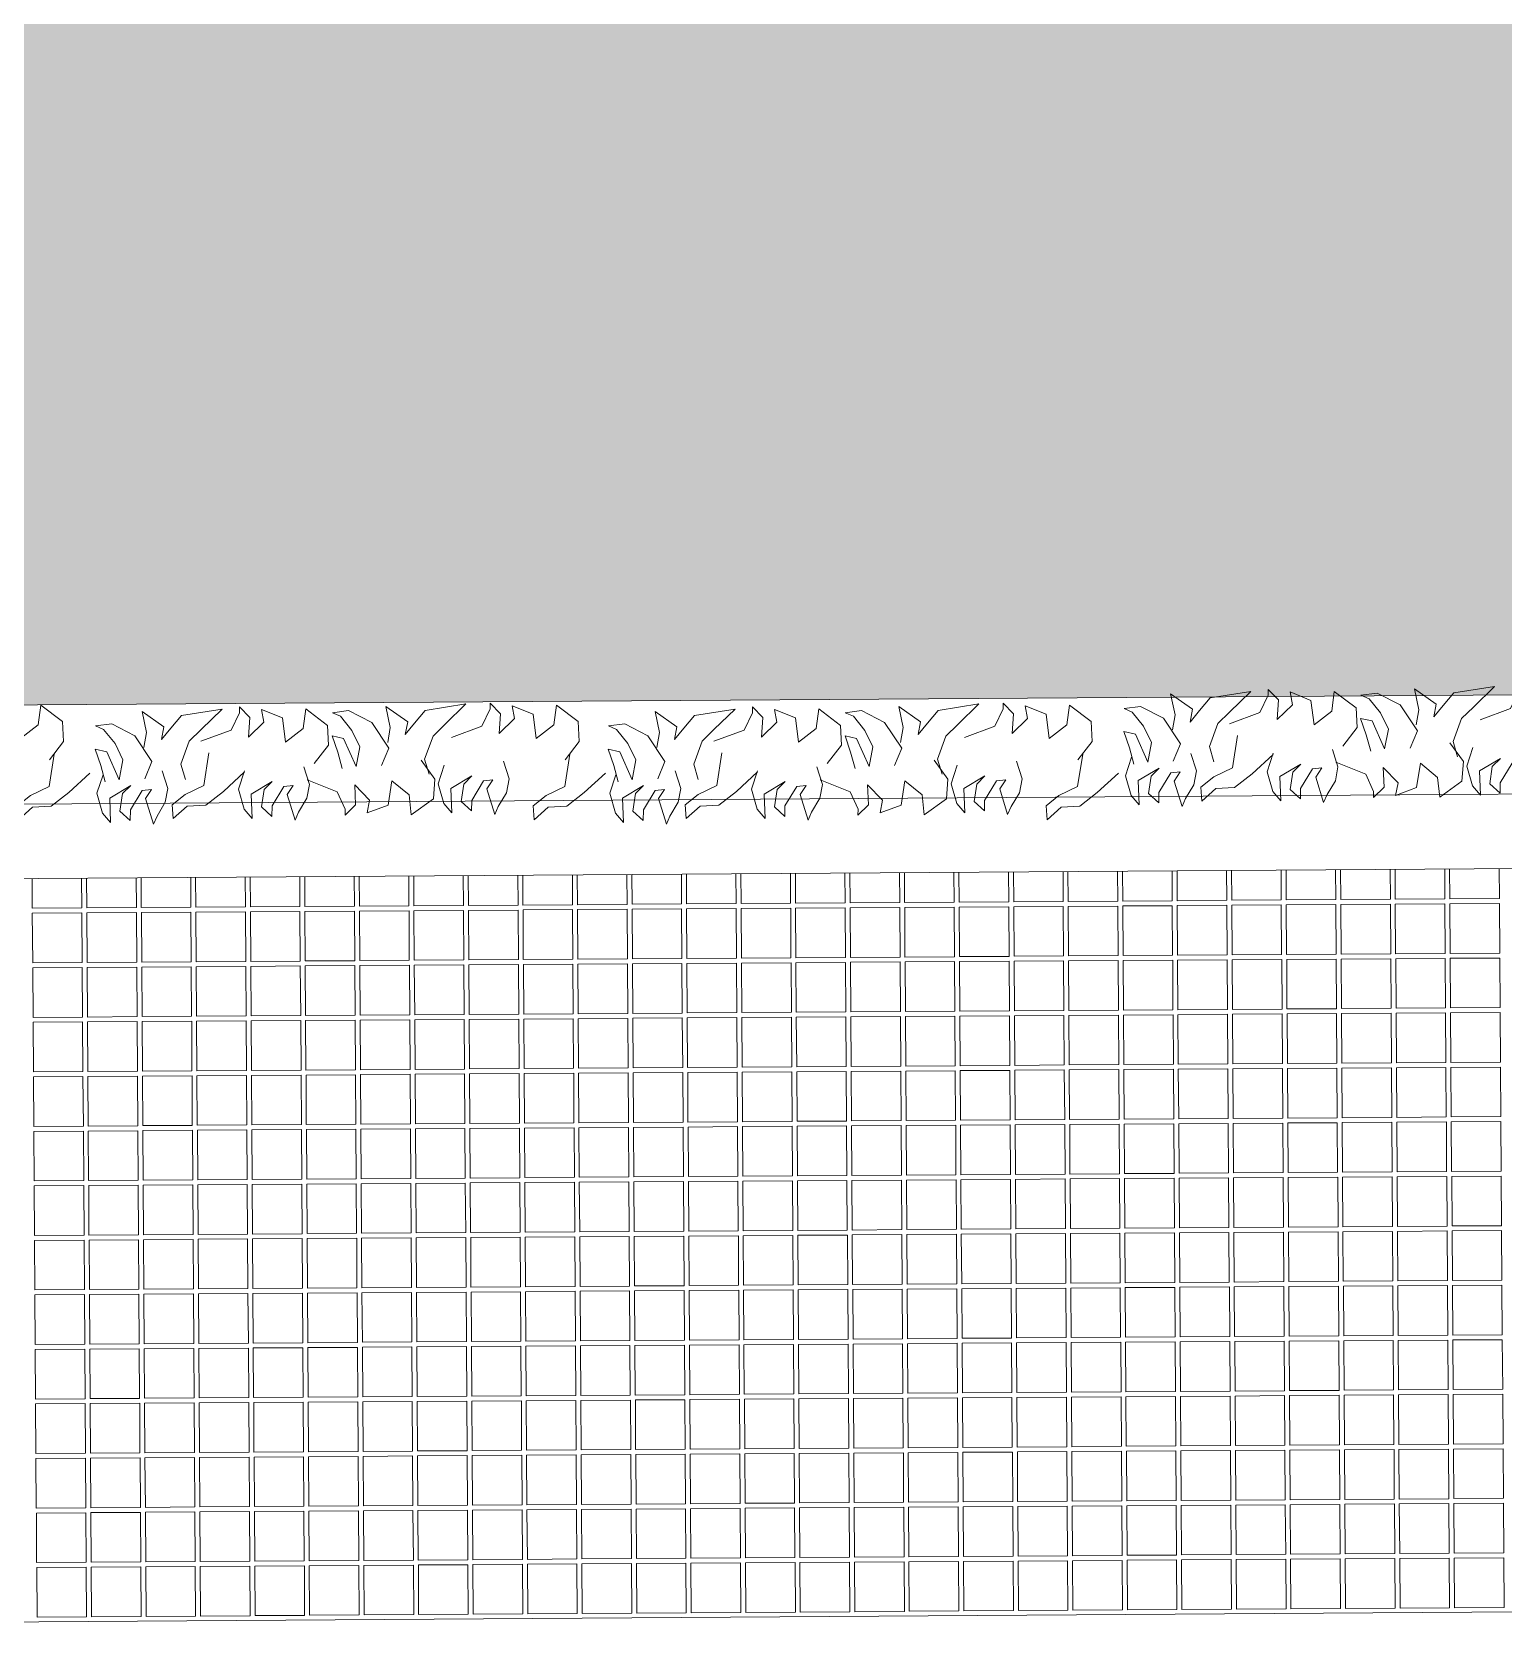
# Model space of a CAD drawing. Header units: millimetres. Extents: x -225363 to 347188, y -782467 to 813415.
# Drawn here: x 29898 to 32867, y 14991 to 18230 of the extents above; entities that cross this region are included whole.
import ezdxf

# ---------------------------------------------------------------- set-up
doc = ezdxf.new("R2010")
doc.units = ezdxf.units.MM
doc.layers.add('Xref SCN', color=8, linetype='Continuous', lineweight=0)
pattern_1 = [(197, (-1424125.8, -442865.07), (-126.479246, -237.872866), [95.25, -285.75]), (287, (-1424185.26, -442833.45), (237.872866, -126.479246), [95.25, -285.75])]

# ---------------------------------------------------------------- blocks, each defined once
blk = doc.blocks.new('tre')
at = {"layer": 'Xref SCN', "ltscale": 100}
for points in [[(220, 3680), (-60, 3640), (-140, 3480), (-230, 3370), (-350, 3380), (-240, 3500), (-230, 3660), (-110, 3810), (60, 3990)], [(350, 2660), (450, 2920), (600, 2990), (650, 2990), (560, 3080), (390, 3070), (520, 3200), (630, 3180), (560, 3360), (350, 3390), (470, 3540), (640, 3560), (500, 3750), (330, 3760), (170, 3640)], [(150, 3110), (0, 3160), (-120, 3140), (-240, 3070), (-310, 3040), (-90, 2970), (-10, 3020), (-20, 2940), (-190, 2840), (-280, 2840), (-200, 2750), (-50, 2770), (20, 2840), (-90, 2660), (-300, 2670), (-220, 2600), (-50, 2550), (110, 2600)], [(300, 2110), (430, 2130), (610, 2090), (480, 2280), (370, 2260), (470, 2340), (580, 2430), (640, 2780), (460, 2600), (360, 2500), (160, 2430), (30, 2470)], [(-30, 1420), (-130, 1680), (-280, 1750), (-330, 1750), (-240, 1840), (-70, 1830), (-200, 1960), (-310, 1940), (-240, 2120), (-30, 2150), (-150, 2300), (-320, 2320), (-180, 2510), (-10, 2520), (150, 2400)], [(70, 1720), (210, 1680), (350, 1630), (330, 1730), (90, 1840), (260, 1870), (400, 1800), (520, 1700), (550, 1630), (570, 1770), (470, 1970), (250, 2120), (100, 2060)], [(290, 500), (390, 760), (540, 830), (590, 830), (500, 920), (330, 910), (460, 1040), (570, 1020), (500, 1200), (290, 1230), (410, 1380), (580, 1400), (440, 1590), (270, 1600), (110, 1480)], [(80, 1390), (-70, 1440), (-190, 1420), (-310, 1350), (-380, 1320), (-160, 1250), (-80, 1300), (-90, 1220), (-260, 1120), (-350, 1120), (-270, 1030), (-120, 1050), (-50, 1120), (-160, 940), (-370, 950), (-290, 880), (-120, 830), (40, 880)], [(190, 570), (-90, 530), (-170, 370), (-260, 260), (-380, 270), (-270, 390), (-260, 550), (-140, 700), (30, 880)], [(230, 10), (360, 30), (540, -10), (410, 180), (300, 160), (400, 240), (510, 330), (570, 680), (390, 500), (290, 400), (90, 330), (-40, 370)], [(30, 170), (-120, 220), (-240, 200), (-360, 130), (-430, 100), (-210, 30), (-130, 80), (-140, 0), (-310, -100), (-400, -100), (-320, -190), (-170, -170), (-100, -100), (-210, -280), (-420, -270), (-340, -340), (-170, -390), (-10, -340)], [(-70, -320), (70, -360), (210, -410), (190, -310), (-50, -200), (120, -170), (260, -240), (380, -340), (410, -410), (430, -270), (330, -70), (110, 80), (-40, 20)]]:
    blk.add_lwpolyline(points, dxfattribs=at)
blk = doc.blocks.new('A$C997e597b')
at = {"layer": 'Xref SCN', "ltscale": 3}
for points in [[(27410.1, 10755.7), (27410.5, 10695.3), (27310.5, 10694.6), (27310.1, 10755)], [(27520.1, 10756.4), (27520.5, 10696), (27420.5, 10695.4), (27420.1, 10755.8)], [(27630.1, 10757.2), (27630.5, 10696.8), (27530.5, 10696.1), (27530.1, 10756.5)], [(27740.1, 10757.9), (27740.5, 10697.5), (27640.5, 10696.8), (27640.1, 10757.2)], [(27850.1, 10758.7), (27850.5, 10698.2), (27750.5, 10697.6), (27750.1, 10758)], [(27960.1, 10759.4), (27960.5, 10699), (27860.5, 10698.3), (27860.1, 10758.7)], [(28070.1, 10760.1), (28070.5, 10699.7), (27970.5, 10699), (27970.1, 10759.5)], [(28180.1, 10760.9), (28180.5, 10700.4), (28080.5, 10699.8), (28080.1, 10760.2)], [(28290.1, 10761.6), (28290.5, 10701.2), (28190.5, 10700.5), (28190.1, 10761)], [(28400.1, 10762.4), (28400.5, 10701.9), (28300.5, 10701.2), (28300.1, 10761.7)], [(28510.1, 10763.1), (28510.5, 10702.6), (28410.5, 10702), (28410.1, 10762.4)], [(28620.1, 10763.8), (28620.5, 10703.4), (28520.5, 10702.7), (28520.1, 10763.2)], [(28730.1, 10764.6), (28730.5, 10704.1), (28630.5, 10703.4), (28630.1, 10763.9)], [(28840.1, 10765.3), (28840.5, 10704.8), (28740.5, 10704.2), (28740.1, 10764.7)], [(28950.1, 10766.1), (28950.5, 10705.5), (28850.5, 10704.9), (28850.1, 10765.4)], [(29060.1, 10766.8), (29060.5, 10706.3), (28960.5, 10705.6), (28960.1, 10766.1)], [(29170.1, 10767.5), (29170.5, 10707), (29070.5, 10706.3), (29070.1, 10766.9)], [(26310.1, 10748.3), (26310.5, 10688), (26210.5, 10687.3), (26210.1, 10747.6)], [(26420.1, 10749), (26420.5, 10688.7), (26320.5, 10688), (26320.1, 10748.4)], [(26530.1, 10749.8), (26530.5, 10689.4), (26430.5, 10688.8), (26430.1, 10749.1)], [(26640.1, 10750.5), (26640.5, 10690.2), (26540.5, 10689.5), (26540.1, 10749.8)], [(26750.1, 10751.3), (26750.5, 10690.9), (26650.5, 10690.2), (26650.1, 10750.6)], [(26860.1, 10752), (26860.5, 10691.6), (26760.5, 10691), (26760.1, 10751.3)], [(26970.1, 10752.7), (26970.5, 10692.4), (26870.5, 10691.7), (26870.1, 10752.1)], [(27080.1, 10753.5), (27080.5, 10693.1), (26980.5, 10692.4), (26980.1, 10752.8)], [(27190.1, 10754.2), (27190.5, 10693.8), (27090.5, 10693.2), (27090.1, 10753.5)], [(27300.1, 10755), (27300.5, 10694.6), (27200.5, 10693.9), (27200.1, 10754.3)]]:
    blk.add_lwpolyline(points, dxfattribs=at)
for points in [[(28080.6, 10689.8), (28180.5, 10690.4), (28181.2, 10590.4), (28081.2, 10589.8)], [(28190.5, 10690.5), (28290.5, 10691.2), (28291.2, 10591.2), (28191.2, 10590.5)], [(28300.5, 10691.2), (28400.5, 10691.9), (28401.2, 10591.9), (28301.2, 10591.2)], [(28410.5, 10692), (28510.5, 10692.6), (28511.2, 10592.6), (28411.2, 10592)], [(28520.5, 10692.7), (28620.5, 10693.4), (28621.2, 10593.4), (28521.2, 10592.7)], [(28630.5, 10693.4), (28730.5, 10694.1), (28731.2, 10594.1), (28631.2, 10593.4)], [(28740.5, 10694.2), (28840.5, 10694.8), (28841.2, 10594.8), (28741.2, 10594.2)], [(28850.5, 10694.9), (28950.5, 10695.6), (28951.2, 10595.6), (28851.2, 10594.9)], [(28960.5, 10695.6), (29060.5, 10696.3), (29061.2, 10596.3), (28961.2, 10595.6)], [(29070.5, 10696.3), (29170.5, 10697), (29171.2, 10597), (29071.2, 10596.4)], [(26210.6, 10677.3), (26310.6, 10678), (26311.3, 10578), (26211.3, 10577.3)], [(26320.6, 10678), (26420.6, 10678.7), (26421.3, 10578.7), (26321.3, 10578)], [(26430.6, 10678.8), (26530.6, 10679.4), (26531.3, 10579.4), (26431.3, 10578.8)], [(26540.6, 10679.5), (26640.6, 10680.2), (26641.2, 10580.2), (26541.3, 10579.5)], [(26650.6, 10680.2), (26750.6, 10680.9), (26751.2, 10580.9), (26651.2, 10580.2)], [(26760.6, 10681), (26860.6, 10681.6), (26861.2, 10581.6), (26761.2, 10581)], [(26870.6, 10681.7), (26970.6, 10682.4), (26971.2, 10582.4), (26871.2, 10581.7)], [(26980.6, 10682.4), (27080.6, 10683.1), (27081.2, 10583.1), (26981.2, 10582.4)], [(27090.6, 10683.2), (27190.6, 10683.8), (27191.2, 10583.8), (27091.2, 10583.2)], [(27200.6, 10683.9), (27300.6, 10684.6), (27301.2, 10584.6), (27201.2, 10583.9)], [(27310.6, 10684.6), (27410.6, 10685.3), (27411.2, 10585.3), (27311.2, 10584.6)], [(27420.6, 10685.4), (27520.6, 10686), (27521.2, 10586), (27421.2, 10585.4)], [(27530.6, 10686.1), (27630.6, 10686.8), (27631.2, 10586.8), (27531.2, 10586.1)], [(27640.6, 10686.8), (27740.6, 10687.5), (27741.2, 10587.5), (27641.2, 10586.8)], [(27750.6, 10687.6), (27850.6, 10688.2), (27851.2, 10588.2), (27751.2, 10587.6)], [(27860.6, 10688.3), (27960.6, 10689), (27961.2, 10589), (27861.2, 10588.3)], [(27970.6, 10689), (28070.6, 10689.7), (28071.2, 10589.7), (27971.2, 10589)], [(26211.3, 10567.3), (26311.3, 10568), (26312, 10468), (26212, 10467.3)], [(26321.3, 10568), (26421.3, 10568.7), (26422, 10468.7), (26322, 10468)], [(26431.3, 10568.8), (26531.3, 10569.4), (26532, 10469.4), (26432, 10468.8)], [(26541.3, 10569.5), (26641.3, 10570.2), (26642, 10470.2), (26542, 10469.5)], [(26651.3, 10570.2), (26751.3, 10570.9), (26752, 10470.9), (26652, 10470.2)], [(26761.3, 10571), (26861.3, 10571.6), (26862, 10471.6), (26762, 10471)], [(26871.3, 10571.7), (26971.3, 10572.4), (26972, 10472.4), (26872, 10471.7)], [(26981.3, 10572.4), (27081.3, 10573.1), (27082, 10473.1), (26982, 10472.4)], [(27091.3, 10573.2), (27191.3, 10573.8), (27192, 10473.8), (27092, 10473.2)], [(27201.3, 10573.9), (27301.3, 10574.6), (27302, 10474.6), (27202, 10473.9)], [(27311.3, 10574.6), (27411.3, 10575.3), (27412, 10475.3), (27312, 10474.6)], [(27421.3, 10575.4), (27521.3, 10576), (27522, 10476), (27422, 10475.4)], [(27531.3, 10576.1), (27631.3, 10576.8), (27632, 10476.8), (27532, 10476.1)], [(27641.3, 10576.8), (27741.3, 10577.5), (27742, 10477.5), (27642, 10476.8)], [(27751.3, 10577.6), (27851.3, 10578.2), (27852, 10478.2), (27752, 10477.6)], [(27861.3, 10578.3), (27961.3, 10579), (27962, 10479), (27862, 10478.3)], [(27971.3, 10579), (28071.3, 10579.7), (28072, 10479.7), (27972, 10479)], [(28081.3, 10579.8), (28181.3, 10580.4), (28181.9, 10480.4), (28081.9, 10479.8)], [(28191.3, 10580.5), (28291.3, 10581.2), (28291.9, 10481.2), (28191.9, 10480.5)], [(28301.3, 10581.2), (28401.3, 10581.9), (28401.9, 10481.9), (28301.9, 10481.2)], [(28411.3, 10582), (28511.3, 10582.6), (28511.9, 10482.6), (28411.9, 10482)], [(28521.3, 10582.7), (28621.3, 10583.4), (28621.9, 10483.4), (28521.9, 10482.7)], [(28631.3, 10583.4), (28731.3, 10584.1), (28731.9, 10484.1), (28631.9, 10483.4)], [(28741.3, 10584.2), (28841.3, 10584.8), (28841.9, 10484.8), (28741.9, 10484.2)], [(28851.3, 10584.9), (28951.3, 10585.6), (28951.9, 10485.6), (28851.9, 10484.9)], [(28961.3, 10585.6), (29061.3, 10586.3), (29061.9, 10486.3), (28961.9, 10485.6)], [(29071.3, 10586.4), (29171.3, 10587), (29171.9, 10487), (29071.9, 10486.4)], [(27092, 10463.2), (27192, 10463.8), (27192.7, 10363.8), (27092.7, 10363.2)], [(27202, 10463.9), (27302, 10464.6), (27302.7, 10364.6), (27202.7, 10363.9)], [(27312, 10464.6), (27412, 10465.3), (27412.7, 10365.3), (27312.7, 10364.6)], [(27422, 10465.4), (27522, 10466), (27522.7, 10366), (27422.7, 10365.4)], [(27532, 10466.1), (27632, 10466.8), (27632.7, 10366.8), (27532.7, 10366.1)], [(27642, 10466.8), (27742, 10467.5), (27742.7, 10367.5), (27642.7, 10366.8)], [(27752, 10467.6), (27852, 10468.2), (27852.7, 10368.2), (27752.7, 10367.6)], [(27862, 10468.3), (27962, 10469), (27962.7, 10369), (27862.7, 10368.3)], [(27972, 10469), (28072, 10469.7), (28072.7, 10369.7), (27972.7, 10369)], [(28082, 10469.8), (28182, 10470.4), (28182.7, 10370.4), (28082.7, 10369.8)], [(28192, 10470.5), (28292, 10471.2), (28292.7, 10371.2), (28192.7, 10370.5)], [(28302, 10471.2), (28402, 10471.9), (28402.7, 10371.9), (28302.7, 10371.2)], [(28412, 10472), (28512, 10472.6), (28512.7, 10372.6), (28412.7, 10372)], [(28522, 10472.7), (28622, 10473.4), (28622.7, 10373.4), (28522.7, 10372.7)], [(28632, 10473.4), (28732, 10474.1), (28732.7, 10374.1), (28632.7, 10373.4)], [(28742, 10474.2), (28842, 10474.8), (28842.7, 10374.8), (28742.7, 10374.2)], [(28852, 10474.9), (28952, 10475.6), (28952.7, 10375.6), (28852.7, 10374.9)], [(28962, 10475.6), (29062, 10476.3), (29062.7, 10376.3), (28962.7, 10375.6)], [(29072, 10476.4), (29172, 10477), (29172.7, 10377), (29072.7, 10376.4)], [(26212.1, 10457.3), (26312.1, 10458), (26312.7, 10358), (26212.7, 10357.3)], [(26322.1, 10458), (26422.1, 10458.7), (26422.7, 10358.7), (26322.7, 10358)], [(26432.1, 10458.8), (26532.1, 10459.4), (26532.7, 10359.4), (26432.7, 10358.8)], [(26542.1, 10459.5), (26642, 10460.2), (26642.7, 10360.2), (26542.7, 10359.5)], [(26652, 10460.2), (26752, 10460.9), (26752.7, 10360.9), (26652.7, 10360.2)], [(26762, 10461), (26862, 10461.6), (26862.7, 10361.6), (26762.7, 10361)], [(26872, 10461.7), (26972, 10462.4), (26972.7, 10362.4), (26872.7, 10361.7)], [(26982, 10462.4), (27082, 10463.1), (27082.7, 10363.1), (26982.7, 10362.4)], [(28962.7, 10365.6), (29062.7, 10366.3), (29063.4, 10266.3), (28963.4, 10265.6)], [(29072.7, 10366.4), (29172.7, 10367), (29173.4, 10267), (29073.4, 10266.4)], [(26212.8, 10347.3), (26312.8, 10348), (26313.5, 10248), (26213.5, 10247.3)], [(26322.8, 10348), (26422.8, 10348.7), (26423.5, 10248.7), (26323.5, 10248)], [(26432.8, 10348.8), (26532.8, 10349.4), (26533.4, 10249.4), (26433.5, 10248.8)], [(26542.8, 10349.5), (26642.8, 10350.2), (26643.4, 10250.2), (26543.4, 10249.5)], [(26652.8, 10350.2), (26752.8, 10350.9), (26753.4, 10250.9), (26653.4, 10250.2)], [(26762.8, 10351), (26862.8, 10351.6), (26863.4, 10251.6), (26763.4, 10251)], [(26872.8, 10351.7), (26972.8, 10352.4), (26973.4, 10252.4), (26873.4, 10251.7)], [(26982.8, 10352.4), (27082.8, 10353.1), (27083.4, 10253.1), (26983.4, 10252.4)], [(27092.8, 10353.2), (27192.8, 10353.8), (27193.4, 10253.8), (27093.4, 10253.2)], [(27202.8, 10353.9), (27302.8, 10354.6), (27303.4, 10254.6), (27203.4, 10253.9)], [(27312.8, 10354.6), (27412.8, 10355.3), (27413.4, 10255.3), (27313.4, 10254.6)], [(27422.8, 10355.4), (27522.8, 10356), (27523.4, 10256), (27423.4, 10255.4)], [(27532.8, 10356.1), (27632.8, 10356.8), (27633.4, 10256.8), (27533.4, 10256.1)], [(27642.8, 10356.8), (27742.8, 10357.5), (27743.4, 10257.5), (27643.4, 10256.8)], [(27752.8, 10357.6), (27852.8, 10358.2), (27853.4, 10258.2), (27753.4, 10257.6)], [(27862.8, 10358.3), (27962.8, 10359), (27963.4, 10259), (27863.4, 10258.3)], [(27972.8, 10359), (28072.7, 10359.7), (28073.4, 10259.7), (27973.4, 10259)], [(28082.7, 10359.8), (28182.7, 10360.4), (28183.4, 10260.4), (28083.4, 10259.8)], [(28192.7, 10360.5), (28292.7, 10361.2), (28293.4, 10261.2), (28193.4, 10260.5)], [(28302.7, 10361.2), (28402.7, 10361.9), (28403.4, 10261.9), (28303.4, 10261.2)], [(28412.7, 10362), (28512.7, 10362.6), (28513.4, 10262.6), (28413.4, 10262)], [(28522.7, 10362.7), (28622.7, 10363.4), (28623.4, 10263.4), (28523.4, 10262.7)], [(28632.7, 10363.4), (28732.7, 10364.1), (28733.4, 10264.1), (28633.4, 10263.4)], [(28742.7, 10364.2), (28842.7, 10364.8), (28843.4, 10264.8), (28743.4, 10264.2)], [(28852.7, 10364.9), (28952.7, 10365.6), (28953.4, 10265.6), (28853.4, 10264.9)], [(26213.5, 10237.3), (26313.5, 10238), (26314.2, 10138), (26214.2, 10137.3)], [(26323.5, 10238), (26423.5, 10238.7), (26424.2, 10138.7), (26324.2, 10138)], [(26433.5, 10238.8), (26533.5, 10239.4), (26534.2, 10139.4), (26434.2, 10138.8)], [(26543.5, 10239.5), (26643.5, 10240.2), (26644.2, 10140.2), (26544.2, 10139.5)], [(26653.5, 10240.2), (26753.5, 10240.9), (26754.2, 10140.9), (26654.2, 10140.2)], [(26763.5, 10241), (26863.5, 10241.6), (26864.2, 10141.6), (26764.2, 10141)], [(26873.5, 10241.7), (26973.5, 10242.4), (26974.2, 10142.4), (26874.2, 10141.7)], [(26983.5, 10242.4), (27083.5, 10243.1), (27084.2, 10143.1), (26984.2, 10142.4)], [(27093.5, 10243.2), (27193.5, 10243.8), (27194.2, 10143.8), (27094.2, 10143.2)], [(27203.5, 10243.9), (27303.5, 10244.6), (27304.2, 10144.6), (27204.2, 10143.9)], [(27313.5, 10244.6), (27413.5, 10245.3), (27414.2, 10145.3), (27314.2, 10144.6)], [(27423.5, 10245.4), (27523.5, 10246), (27524.2, 10146), (27424.2, 10145.4)], [(27533.5, 10246.1), (27633.5, 10246.8), (27634.2, 10146.8), (27534.2, 10146.1)], [(27643.5, 10246.8), (27743.5, 10247.5), (27744.2, 10147.5), (27644.2, 10146.8)], [(27753.5, 10247.6), (27853.5, 10248.2), (27854.2, 10148.2), (27754.2, 10147.6)], [(27863.5, 10248.3), (27963.5, 10249), (27964.2, 10149), (27864.2, 10148.3)], [(27973.5, 10249), (28073.5, 10249.7), (28074.1, 10149.7), (27974.2, 10149)], [(28083.5, 10249.8), (28183.5, 10250.4), (28184.1, 10150.4), (28084.1, 10149.8)], [(28193.5, 10250.5), (28293.5, 10251.2), (28294.1, 10151.2), (28194.1, 10150.5)], [(28303.5, 10251.2), (28403.5, 10251.9), (28404.1, 10151.9), (28304.1, 10151.2)], [(28413.5, 10252), (28513.5, 10252.6), (28514.1, 10152.6), (28414.1, 10152)], [(28523.5, 10252.7), (28623.5, 10253.4), (28624.1, 10153.4), (28524.1, 10152.7)], [(28633.5, 10253.4), (28733.5, 10254.1), (28734.1, 10154.1), (28634.1, 10153.4)], [(28743.5, 10254.2), (28843.5, 10254.8), (28844.1, 10154.8), (28744.1, 10154.2)], [(28853.5, 10254.9), (28953.5, 10255.6), (28954.1, 10155.6), (28854.1, 10154.9)], [(28963.5, 10255.6), (29063.5, 10256.3), (29064.1, 10156.3), (28964.1, 10155.6)], [(29073.5, 10256.4), (29173.5, 10257), (29174.1, 10157), (29074.1, 10156.4)], [(27974.2, 10139), (28074.2, 10139.7), (28074.9, 10039.7), (27974.9, 10039)], [(28084.2, 10139.8), (28184.2, 10140.4), (28184.9, 10040.4), (28084.9, 10039.8)], [(28194.2, 10140.5), (28294.2, 10141.2), (28294.9, 10041.2), (28194.9, 10040.5)], [(28304.2, 10141.2), (28404.2, 10141.9), (28404.9, 10041.9), (28304.9, 10041.2)], [(28414.2, 10142), (28514.2, 10142.6), (28514.9, 10042.6), (28414.9, 10042)], [(28524.2, 10142.7), (28624.2, 10143.4), (28624.9, 10043.4), (28524.9, 10042.7)], [(28634.2, 10143.4), (28734.2, 10144.1), (28734.9, 10044.1), (28634.9, 10043.4)], [(28744.2, 10144.2), (28844.2, 10144.8), (28844.9, 10044.8), (28744.9, 10044.2)], [(28854.2, 10144.9), (28954.2, 10145.6), (28954.9, 10045.6), (28854.9, 10044.9)], [(28964.2, 10145.6), (29064.2, 10146.3), (29064.9, 10046.3), (28964.9, 10045.6)], [(29074.2, 10146.4), (29174.2, 10147), (29174.9, 10047), (29074.9, 10046.4)], [(26214.3, 10127.3), (26314.3, 10128), (26314.9, 10028), (26214.9, 10027.3)], [(26324.3, 10128), (26424.3, 10128.7), (26424.9, 10028.7), (26324.9, 10028)], [(26434.3, 10128.8), (26534.2, 10129.4), (26534.9, 10029.4), (26434.9, 10028.8)], [(26544.2, 10129.5), (26644.2, 10130.2), (26644.9, 10030.2), (26544.9, 10029.5)], [(26654.2, 10130.2), (26754.2, 10130.9), (26754.9, 10030.9), (26654.9, 10030.2)], [(26764.2, 10131), (26864.2, 10131.6), (26864.9, 10031.6), (26764.9, 10031)], [(26874.2, 10131.7), (26974.2, 10132.4), (26974.9, 10032.4), (26874.9, 10031.7)], [(26984.2, 10132.4), (27084.2, 10133.1), (27084.9, 10033.1), (26984.9, 10032.4)], [(27094.2, 10133.2), (27194.2, 10133.8), (27194.9, 10033.8), (27094.9, 10033.2)], [(27204.2, 10133.9), (27304.2, 10134.6), (27304.9, 10034.6), (27204.9, 10033.9)], [(27314.2, 10134.6), (27414.2, 10135.3), (27414.9, 10035.3), (27314.9, 10034.6)], [(27424.2, 10135.4), (27524.2, 10136), (27524.9, 10036), (27424.9, 10035.4)], [(27534.2, 10136.1), (27634.2, 10136.8), (27634.9, 10036.8), (27534.9, 10036.1)], [(27644.2, 10136.8), (27744.2, 10137.5), (27744.9, 10037.5), (27644.9, 10036.8)], [(27754.2, 10137.6), (27854.2, 10138.2), (27854.9, 10038.2), (27754.9, 10037.6)], [(27864.2, 10138.3), (27964.2, 10139), (27964.9, 10039), (27864.9, 10038.3)], [(26215, 10017.3), (26315, 10018), (26315.7, 9918), (26215.7, 9917.3)], [(26325, 10018), (26425, 10018.7), (26425.7, 9918.7), (26325.7, 9918)], [(26435, 10018.8), (26535, 10019.4), (26535.6, 9919.4), (26435.6, 9918.8)], [(26545, 10019.5), (26645, 10020.2), (26645.6, 9920.2), (26545.6, 9919.5)], [(26655, 10020.2), (26755, 10020.9), (26755.6, 9920.9), (26655.6, 9920.2)], [(26765, 10021), (26865, 10021.6), (26865.6, 9921.6), (26765.6, 9921)], [(26875, 10021.7), (26975, 10022.4), (26975.6, 9922.4), (26875.6, 9921.7)], [(26985, 10022.4), (27085, 10023.1), (27085.6, 9923.1), (26985.6, 9922.4)], [(27095, 10023.2), (27195, 10023.8), (27195.6, 9923.8), (27095.6, 9923.2)], [(27205, 10023.9), (27305, 10024.6), (27305.6, 9924.6), (27205.6, 9923.9)], [(27315, 10024.6), (27415, 10025.3), (27415.6, 9925.3), (27315.6, 9924.6)], [(27425, 10025.4), (27525, 10026), (27525.6, 9926), (27425.6, 9925.4)], [(27535, 10026.1), (27635, 10026.8), (27635.6, 9926.8), (27535.6, 9926.1)], [(27645, 10026.8), (27745, 10027.5), (27745.6, 9927.5), (27645.6, 9926.8)], [(27755, 10027.6), (27855, 10028.2), (27855.6, 9928.2), (27755.6, 9927.6)], [(27865, 10028.3), (27964.9, 10029), (27965.6, 9929), (27865.6, 9928.3)], [(27974.9, 10029), (28074.9, 10029.7), (28075.6, 9929.7), (27975.6, 9929)], [(28084.9, 10029.8), (28184.9, 10030.4), (28185.6, 9930.4), (28085.6, 9929.8)], [(28194.9, 10030.5), (28294.9, 10031.2), (28295.6, 9931.2), (28195.6, 9930.5)], [(28304.9, 10031.2), (28404.9, 10031.9), (28405.6, 9931.9), (28305.6, 9931.2)], [(28414.9, 10032), (28514.9, 10032.6), (28515.6, 9932.6), (28415.6, 9932)], [(28524.9, 10032.7), (28624.9, 10033.4), (28625.6, 9933.4), (28525.6, 9932.7)], [(28634.9, 10033.4), (28734.9, 10034.1), (28735.6, 9934.1), (28635.6, 9933.4)], [(28744.9, 10034.2), (28844.9, 10034.8), (28845.6, 9934.8), (28745.6, 9934.2)], [(28854.9, 10034.9), (28954.9, 10035.6), (28955.6, 9935.6), (28855.6, 9934.9)], [(28964.9, 10035.6), (29064.9, 10036.3), (29065.6, 9936.3), (28965.6, 9935.6)], [(29074.9, 10036.4), (29174.9, 10037), (29175.6, 9937), (29075.6, 9936.4)], [(26985.7, 9912.4), (27085.7, 9913.1), (27086.4, 9813.1), (26986.4, 9812.4)], [(27095.7, 9913.2), (27195.7, 9913.8), (27196.4, 9813.8), (27096.4, 9813.2)], [(27205.7, 9913.9), (27305.7, 9914.6), (27306.4, 9814.6), (27206.4, 9813.9)], [(27315.7, 9914.6), (27415.7, 9915.3), (27416.4, 9815.3), (27316.4, 9814.6)], [(27425.7, 9915.4), (27525.7, 9916), (27526.4, 9816), (27426.4, 9815.4)], [(27535.7, 9916.1), (27635.7, 9916.8), (27636.4, 9816.8), (27536.4, 9816.1)], [(27645.7, 9916.8), (27745.7, 9917.5), (27746.4, 9817.5), (27646.4, 9816.8)], [(27755.7, 9917.6), (27855.7, 9918.2), (27856.4, 9818.2), (27756.4, 9817.6)], [(27865.7, 9918.3), (27965.7, 9919), (27966.3, 9819), (27866.4, 9818.3)], [(27975.7, 9919), (28075.7, 9919.7), (28076.3, 9819.7), (27976.3, 9819)], [(28085.7, 9919.8), (28185.7, 9920.4), (28186.3, 9820.4), (28086.3, 9819.8)], [(28195.7, 9920.5), (28295.7, 9921.2), (28296.3, 9821.2), (28196.3, 9820.5)], [(28305.7, 9921.2), (28405.7, 9921.9), (28406.3, 9821.9), (28306.3, 9821.2)], [(28415.7, 9922), (28515.7, 9922.6), (28516.3, 9822.6), (28416.3, 9822)], [(28525.7, 9922.7), (28625.7, 9923.4), (28626.3, 9823.4), (28526.3, 9822.7)], [(28635.7, 9923.4), (28735.7, 9924.1), (28736.3, 9824.1), (28636.3, 9823.4)], [(28745.7, 9924.2), (28845.7, 9924.8), (28846.3, 9824.8), (28746.3, 9824.2)], [(28855.7, 9924.9), (28955.7, 9925.6), (28956.3, 9825.6), (28856.3, 9824.9)], [(28965.7, 9925.6), (29065.7, 9926.3), (29066.3, 9826.3), (28966.3, 9825.6)], [(29075.7, 9926.4), (29175.7, 9927), (29176.3, 9827), (29076.3, 9826.4)], [(26215.7, 9907.3), (26315.7, 9908), (26316.4, 9808), (26216.4, 9807.3)], [(26325.7, 9908.1), (26425.7, 9908.7), (26426.4, 9808.7), (26326.4, 9808.1)], [(26435.7, 9908.8), (26535.7, 9909.4), (26536.4, 9809.5), (26436.4, 9808.8)], [(26545.7, 9909.5), (26645.7, 9910.2), (26646.4, 9810.2), (26546.4, 9809.5)], [(26655.7, 9910.2), (26755.7, 9910.9), (26756.4, 9810.9), (26656.4, 9810.3)], [(26765.7, 9911), (26865.7, 9911.6), (26866.4, 9811.6), (26766.4, 9811)], [(26875.7, 9911.7), (26975.7, 9912.4), (26976.4, 9812.4), (26876.4, 9811.7)], [(28856.4, 9814.9), (28956.4, 9815.6), (28957.1, 9715.6), (28857.1, 9714.9)], [(28966.4, 9815.6), (29066.4, 9816.3), (29067.1, 9716.3), (28967.1, 9715.6)], [(29076.4, 9816.4), (29176.4, 9817), (29177.1, 9717), (29077.1, 9716.4)], [(26216.5, 9797.3), (26316.5, 9798), (26317.1, 9698), (26217.1, 9697.3)], [(26326.5, 9798.1), (26426.4, 9798.7), (26427.1, 9698.7), (26327.1, 9698.1)], [(26436.4, 9798.8), (26536.4, 9799.5), (26537.1, 9699.5), (26437.1, 9698.8)], [(26546.4, 9799.5), (26646.4, 9800.2), (26647.1, 9700.2), (26547.1, 9699.5)], [(26656.4, 9800.3), (26756.4, 9800.9), (26757.1, 9700.9), (26657.1, 9700.3)], [(26766.4, 9801), (26866.4, 9801.6), (26867.1, 9701.7), (26767.1, 9701)], [(26876.4, 9801.7), (26976.4, 9802.4), (26977.1, 9702.4), (26877.1, 9701.7)], [(26986.4, 9802.4), (27086.4, 9803.1), (27087.1, 9703.1), (26987.1, 9702.5)], [(27096.4, 9803.2), (27196.4, 9803.8), (27197.1, 9703.8), (27097.1, 9703.2)], [(27206.4, 9803.9), (27306.4, 9804.6), (27307.1, 9704.6), (27207.1, 9703.9)], [(27316.4, 9804.6), (27416.4, 9805.3), (27417.1, 9705.3), (27317.1, 9704.6)], [(27426.4, 9805.4), (27526.4, 9806), (27527.1, 9706), (27427.1, 9705.4)], [(27536.4, 9806.1), (27636.4, 9806.8), (27637.1, 9706.8), (27537.1, 9706.1)], [(27646.4, 9806.8), (27746.4, 9807.5), (27747.1, 9707.5), (27647.1, 9706.8)], [(27756.4, 9807.6), (27856.4, 9808.2), (27857.1, 9708.2), (27757.1, 9707.6)], [(27866.4, 9808.3), (27966.4, 9809), (27967.1, 9709), (27867.1, 9708.3)], [(27976.4, 9809), (28076.4, 9809.7), (28077.1, 9709.7), (27977.1, 9709)], [(28086.4, 9809.8), (28186.4, 9810.4), (28187.1, 9710.4), (28087.1, 9709.8)], [(28196.4, 9810.5), (28296.4, 9811.2), (28297.1, 9711.2), (28197.1, 9710.5)], [(28306.4, 9811.2), (28406.4, 9811.9), (28407.1, 9711.9), (28307.1, 9711.2)], [(28416.4, 9812), (28516.4, 9812.6), (28517.1, 9712.6), (28417.1, 9712)], [(28526.4, 9812.7), (28626.4, 9813.4), (28627.1, 9713.4), (28527.1, 9712.7)], [(28636.4, 9813.4), (28736.4, 9814.1), (28737.1, 9714.1), (28637.1, 9713.4)], [(28746.4, 9814.2), (28846.4, 9814.8), (28847.1, 9714.8), (28747.1, 9714.2)], [(26217.2, 9687.3), (26317.2, 9688), (26317.9, 9588), (26217.9, 9587.3)], [(26327.2, 9688.1), (26427.2, 9688.7), (26427.8, 9588.7), (26327.9, 9588.1)], [(26437.2, 9688.8), (26537.2, 9689.5), (26537.8, 9589.5), (26437.8, 9588.8)], [(26547.2, 9689.5), (26647.2, 9690.2), (26647.8, 9590.2), (26547.8, 9589.5)], [(26657.2, 9690.3), (26757.2, 9690.9), (26757.8, 9590.9), (26657.8, 9590.3)], [(26767.2, 9691), (26867.2, 9691.7), (26867.8, 9591.7), (26767.8, 9591)], [(26877.2, 9691.7), (26977.2, 9692.4), (26977.8, 9592.4), (26877.8, 9591.7)], [(26987.2, 9692.5), (27087.2, 9693.1), (27087.8, 9593.1), (26987.8, 9592.5)], [(27097.2, 9693.2), (27197.2, 9693.8), (27197.8, 9593.9), (27097.8, 9593.2)], [(27207.2, 9693.9), (27307.2, 9694.6), (27307.8, 9594.6), (27207.8, 9593.9)], [(27317.2, 9694.6), (27417.2, 9695.3), (27417.8, 9595.3), (27317.8, 9594.7)], [(27427.2, 9695.4), (27527.2, 9696), (27527.8, 9596), (27427.8, 9595.4)], [(27537.2, 9696.1), (27637.2, 9696.8), (27637.8, 9596.8), (27537.8, 9596.1)], [(27647.2, 9696.8), (27747.2, 9697.5), (27747.8, 9597.5), (27647.8, 9596.8)], [(27757.2, 9697.6), (27857.2, 9698.2), (27857.8, 9598.2), (27757.8, 9597.6)], [(27867.1, 9698.3), (27967.1, 9699), (27967.8, 9599), (27867.8, 9598.3)], [(27977.1, 9699), (28077.1, 9699.7), (28077.8, 9599.7), (27977.8, 9599)], [(28087.1, 9699.8), (28187.1, 9700.4), (28187.8, 9600.4), (28087.8, 9599.8)], [(28197.1, 9700.5), (28297.1, 9701.2), (28297.8, 9601.2), (28197.8, 9600.5)], [(28307.1, 9701.2), (28407.1, 9701.9), (28407.8, 9601.9), (28307.8, 9601.2)], [(28417.1, 9702), (28517.1, 9702.6), (28517.8, 9602.6), (28417.8, 9602)], [(28527.1, 9702.7), (28627.1, 9703.4), (28627.8, 9603.4), (28527.8, 9602.7)], [(28637.1, 9703.4), (28737.1, 9704.1), (28737.8, 9604.1), (28637.8, 9603.4)], [(28747.1, 9704.2), (28847.1, 9704.8), (28847.8, 9604.8), (28747.8, 9604.2)], [(28857.1, 9704.9), (28957.1, 9705.6), (28957.8, 9605.6), (28857.8, 9604.9)], [(28967.1, 9705.6), (29067.1, 9706.3), (29067.8, 9606.3), (28967.8, 9605.6)], [(29077.1, 9706.4), (29177.1, 9707), (29177.8, 9607), (29077.8, 9606.4)], [(27867.9, 9588.3), (27967.9, 9589), (27968.5, 9489), (27868.5, 9488.3)], [(27977.9, 9589), (28077.9, 9589.7), (28078.5, 9489.7), (27978.5, 9489)], [(28087.9, 9589.8), (28187.9, 9590.4), (28188.5, 9490.4), (28088.5, 9489.8)], [(28197.9, 9590.5), (28297.9, 9591.2), (28298.5, 9491.2), (28198.5, 9490.5)], [(28307.9, 9591.2), (28407.9, 9591.9), (28408.5, 9491.9), (28308.5, 9491.2)], [(28417.9, 9592), (28517.9, 9592.6), (28518.5, 9492.6), (28418.5, 9492)], [(28527.9, 9592.7), (28627.9, 9593.4), (28628.5, 9493.4), (28528.5, 9492.7)], [(28637.9, 9593.4), (28737.9, 9594.1), (28738.5, 9494.1), (28638.5, 9493.4)], [(28747.9, 9594.2), (28847.9, 9594.8), (28848.5, 9494.8), (28748.5, 9494.2)], [(28857.9, 9594.9), (28957.9, 9595.6), (28958.5, 9495.6), (28858.5, 9494.9)], [(28967.9, 9595.6), (29067.9, 9596.3), (29068.5, 9496.3), (28968.5, 9495.6)], [(29077.9, 9596.4), (29177.9, 9597), (29178.5, 9497), (29078.5, 9496.4)], [(26217.9, 9577.3), (26317.9, 9578), (26318.6, 9478), (26218.6, 9477.3)], [(26327.9, 9578.1), (26427.9, 9578.7), (26428.6, 9478.7), (26328.6, 9478.1)], [(26437.9, 9578.8), (26537.9, 9579.5), (26538.6, 9479.5), (26438.6, 9478.8)], [(26547.9, 9579.5), (26647.9, 9580.2), (26648.6, 9480.2), (26548.6, 9479.5)], [(26657.9, 9580.3), (26757.9, 9580.9), (26758.6, 9480.9), (26658.6, 9480.3)], [(26767.9, 9581), (26867.9, 9581.7), (26868.6, 9481.7), (26768.6, 9481)], [(26877.9, 9581.7), (26977.9, 9582.4), (26978.6, 9482.4), (26878.6, 9481.7)], [(26987.9, 9582.5), (27087.9, 9583.1), (27088.6, 9483.1), (26988.6, 9482.5)], [(27097.9, 9583.2), (27197.9, 9583.9), (27198.6, 9483.9), (27098.6, 9483.2)], [(27207.9, 9583.9), (27307.9, 9584.6), (27308.6, 9484.6), (27208.6, 9483.9)], [(27317.9, 9584.7), (27417.9, 9585.3), (27418.6, 9485.3), (27318.6, 9484.7)], [(27427.9, 9585.4), (27527.9, 9586), (27528.6, 9486.1), (27428.6, 9485.4)], [(27537.9, 9586.1), (27637.9, 9586.8), (27638.6, 9486.8), (27538.6, 9486.1)], [(27647.9, 9586.8), (27747.9, 9587.5), (27748.6, 9487.5), (27648.6, 9486.9)], [(27757.9, 9587.6), (27857.9, 9588.2), (27858.5, 9488.3), (27758.6, 9487.6)], [(26218.7, 9467.3), (26318.6, 9468), (26319.3, 9368), (26219.3, 9367.3)], [(26328.6, 9468.1), (26428.6, 9468.7), (26429.3, 9368.7), (26329.3, 9368.1)], [(26438.6, 9468.8), (26538.6, 9469.5), (26539.3, 9369.5), (26439.3, 9368.8)], [(26548.6, 9469.5), (26648.6, 9470.2), (26649.3, 9370.2), (26549.3, 9369.5)], [(26658.6, 9470.3), (26758.6, 9470.9), (26759.3, 9370.9), (26659.3, 9370.3)], [(26768.6, 9471), (26868.6, 9471.7), (26869.3, 9371.7), (26769.3, 9371)], [(26878.6, 9471.7), (26978.6, 9472.4), (26979.3, 9372.4), (26879.3, 9371.7)], [(26988.6, 9472.5), (27088.6, 9473.1), (27089.3, 9373.1), (26989.3, 9372.5)], [(27098.6, 9473.2), (27198.6, 9473.9), (27199.3, 9373.9), (27099.3, 9373.2)], [(27208.6, 9473.9), (27308.6, 9474.6), (27309.3, 9374.6), (27209.3, 9373.9)], [(27318.6, 9474.7), (27418.6, 9475.3), (27419.3, 9375.3), (27319.3, 9374.7)], [(27428.6, 9475.4), (27528.6, 9476.1), (27529.3, 9376.1), (27429.3, 9375.4)], [(27538.6, 9476.1), (27638.6, 9476.8), (27639.3, 9376.8), (27539.3, 9376.1)], [(27648.6, 9476.9), (27748.6, 9477.5), (27749.3, 9377.5), (27649.3, 9376.9)], [(27758.6, 9477.6), (27858.6, 9478.3), (27859.3, 9378.3), (27759.3, 9377.6)], [(27868.6, 9478.3), (27968.6, 9479), (27969.3, 9379), (27869.3, 9378.3)], [(27978.6, 9479), (28078.6, 9479.7), (28079.3, 9379.7), (27979.3, 9379.1)], [(28088.6, 9479.8), (28188.6, 9480.4), (28189.3, 9380.5), (28089.3, 9379.8)], [(28198.6, 9480.5), (28298.6, 9481.2), (28299.3, 9381.2), (28199.3, 9380.5)], [(28308.6, 9481.2), (28408.6, 9481.9), (28409.3, 9381.9), (28309.3, 9381.2)], [(28418.6, 9482), (28518.6, 9482.6), (28519.3, 9382.6), (28419.3, 9382)], [(28528.6, 9482.7), (28628.6, 9483.4), (28629.3, 9383.4), (28529.3, 9382.7)], [(28638.6, 9483.4), (28738.6, 9484.1), (28739.3, 9384.1), (28639.3, 9383.4)], [(28748.6, 9484.2), (28848.6, 9484.8), (28849.3, 9384.8), (28749.3, 9384.2)], [(28858.6, 9484.9), (28958.6, 9485.6), (28959.3, 9385.6), (28859.3, 9384.9)], [(28968.6, 9485.6), (29068.6, 9486.3), (29069.3, 9386.3), (28969.3, 9385.6)], [(29078.6, 9486.4), (29178.6, 9487), (29179.3, 9387), (29079.3, 9386.4)], [(26879.4, 9361.7), (26979.4, 9362.4), (26980, 9262.4), (26880, 9261.7)], [(26989.4, 9362.5), (27089.4, 9363.1), (27090, 9263.1), (26990, 9262.5)], [(27099.4, 9363.2), (27199.4, 9363.9), (27200, 9263.9), (27100, 9263.2)], [(27209.4, 9363.9), (27309.4, 9364.6), (27310, 9264.6), (27210, 9263.9)], [(27319.4, 9364.7), (27419.4, 9365.3), (27420, 9265.3), (27320, 9264.7)], [(27429.4, 9365.4), (27529.4, 9366.1), (27530, 9266.1), (27430, 9265.4)], [(27539.4, 9366.1), (27639.4, 9366.8), (27640, 9266.8), (27540, 9266.1)], [(27649.4, 9366.9), (27749.4, 9367.5), (27750, 9267.5), (27650, 9266.9)], [(27759.4, 9367.6), (27859.3, 9368.3), (27860, 9268.3), (27760, 9267.6)], [(27869.3, 9368.3), (27969.3, 9369), (27970, 9269), (27870, 9268.3)], [(27979.3, 9369.1), (28079.3, 9369.7), (28080, 9269.7), (27980, 9269.1)], [(28089.3, 9369.8), (28189.3, 9370.5), (28190, 9270.5), (28090, 9269.8)], [(28199.3, 9370.5), (28299.3, 9371.2), (28300, 9271.2), (28200, 9270.5)], [(28309.3, 9371.2), (28409.3, 9371.9), (28410, 9271.9), (28310, 9271.3)], [(28419.3, 9372), (28519.3, 9372.6), (28520, 9272.7), (28420, 9272)], [(28529.3, 9372.7), (28629.3, 9373.4), (28630, 9273.4), (28530, 9272.7)], [(28639.3, 9373.4), (28739.3, 9374.1), (28740, 9274.1), (28640, 9273.5)], [(28749.3, 9374.2), (28849.3, 9374.8), (28850, 9274.8), (28750, 9274.2)], [(28859.3, 9374.9), (28959.3, 9375.6), (28960, 9275.6), (28860, 9274.9)], [(28969.3, 9375.6), (29069.3, 9376.3), (29070, 9276.3), (28970, 9275.6)], [(29079.3, 9376.4), (29179.3, 9377), (29180, 9277), (29080, 9276.4)], [(26219.4, 9357.3), (26319.4, 9358), (26320, 9258), (26220.1, 9257.3)], [(26329.4, 9358.1), (26429.4, 9358.7), (26430, 9258.7), (26330, 9258.1)], [(26439.4, 9358.8), (26539.4, 9359.5), (26540, 9259.5), (26440, 9258.8)], [(26549.4, 9359.5), (26649.4, 9360.2), (26650, 9260.2), (26550, 9259.5)], [(26659.4, 9360.3), (26759.4, 9360.9), (26760, 9260.9), (26660, 9260.3)], [(26769.4, 9361), (26869.4, 9361.7), (26870, 9261.7), (26770, 9261)]]:
    blk.add_lwpolyline(points, close=True, dxfattribs=at)
blk = doc.blocks.new('Xref SCN')
at = {"layer": 'Xref SCN', "ltscale": 3}
h = blk.add_hatch(dxfattribs=at)
h.set_pattern_fill('CROSS', color=256, scale=30, angle=197)
h.set_pattern_definition(pattern_1)
edge = h.paths.add_edge_path()
edge.add_arc((2267.4, -6083), 1150, 110.6378, 180.3856)
edge.add_line((1117.5, -6090.7), (1124.4, -7115.5))
edge.add_arc((2274.3, -7107.7), 1150, 180.3856, 270.3856)
edge.add_line((2282.1, -8257.7), (21549.9, -8127.6))
edge.add_arc((21542.2, -6977.6), 1150, 270.3853, 360.4402)
edge.add_line((22692.1, -6968.7), (22692.2, -2095.9))
edge.add_arc((21542.2, -2104.7), 1150, 0.4404, 90.3856)
edge.add_line((21534.5, -954.8), (6081.9, -1059))
edge.add_arc((6089.6, -2209), 1150, 90.3854, 160.1332)
edge.add_arc((-23.6, -0.1), 5350, 290.6378, 340.1333, ccw=False)
edge = h.paths.add_edge_path()
edge.add_arc((21542.2, 18280.2), 1150, 0.4403, 104.3699, ccw=False)
edge.add_line((22692.2, 18289), (22692.2, 2404))
edge.add_arc((21542.2, 2395.2), 1150, -89.6144, 0.4403, ccw=False)
edge.add_line((21549.9, 1245.2), (6067.1, 1140.9))
edge.add_arc((6059.3, 2290.9), 1150, 200.6378, 270.3855, ccw=False)
edge.add_arc((-23.6, -0.1), 5350, 20.6378, 28.5953)
edge.add_arc((5234.3, 2862.4), 636.6, 160.1438, 208.3076, ccw=False)
edge.add_arc((7788.2, 2340.3), 3237.9, 44.3307, 166.8197, ccw=False)
edge.add_arc((13743.2, 8157.8), 5087.1, 224.3307, 255.0649)
edge.add_arc((13751.1, 8258.8), 5186.7, 255.2685, 275.8245)
edge.add_arc((13743.2, 8157.8), 5087.1, 276.028, 352.804)
edge.add_arc((13366.1, 8136.4), 5458.9, 353.5222, 372.9617)
edge.add_arc((13743.2, 8157.8), 5087.1, 13.6798, 75.7266)
edge.add_arc((16202.1, 17226.1), 4310.1, 184.5429, 253.7688, ccw=False)
edge.add_arc((12055.2, 16895.7), 150, 104.4177, 184.1801, ccw=False)
edge.add_line((12017.8, 17040.9), (21256.8, 19394.2))
h = blk.add_hatch(dxfattribs=at)
h.set_pattern_fill('CROSS', color=256, scale=30, angle=197)
h.set_pattern_definition(pattern_1)
edge = h.paths.add_edge_path()
edge.add_line((10158.3, 16567.3), (1851.3, 14451.4))
edge.add_arc((2136.7, 13337.4), 1150, 104.3699, 180.3856)
edge.add_line((986.8, 13329.7), (1035.4, 6105.3))
edge.add_arc((2185.4, 6113.1), 1150, 180.3856, 250.1333)
edge.add_arc((-23.6, -0.1), 5350, 54.441, 70.1333, ccw=False)
edge.add_arc((3168.4, 4685.8), 343.2, 256.3943, 333.3422)
edge.add_arc((7788.2, 2340.3), 4837.9, 44.3307, 153.0645, ccw=False)
edge.add_arc((13743.2, 8157.8), 3487.1, 224.3307, 435.8788)
edge.add_arc((16212.7, 17236.7), 5922.7, 187.71586, 254.13812, ccw=False)
edge.add_arc((10541.9, 16468.3), 200, 187.6327, 187.7159, ccw=False)
edge.add_arc((10195, 16421.9), 150, 7.6327, 104.1621)
edge = h.paths.add_edge_path()
edge.add_arc((-13757.9, 9268.2), 1150, 104.3599, 180.4403)
edge.add_line((-14907.8, 9259.4), (-14907.8, 2149))
edge.add_arc((-13757.9, 2157.9), 1150, 180.4403, 270.3856)
edge.add_line((-13750.1, 1007.9), (-6129, 1058.9))
edge.add_arc((-6136.7, 2208.8), 1150, 270.3859, 340.1337)
edge.add_arc((-23.6, -0.1), 5350, 110.6378, 160.1333, ccw=False)
edge.add_arc((-2314.5, 6082.8), 1150, 290.6378, 360.3856)
edge.add_line((-1164.6, 6090.5), (-1205.6, 12195.1))
edge.add_arc((-2355.6, 12187.3), 1150, 0.3856, 104.3599)
edge.add_line((-2640.8, 13301.4), (-14043.1, 10382.3))
edge = h.paths.add_edge_path()
edge.add_line((-13750.1, -8364.8), (-2217.8, -8288))
edge.add_arc((-2225.6, -7138), 1150, 270.3861, 360.3861)
edge.add_line((-1075.6, -7130.3), (-1082.5, -6105.5))
edge.add_arc((-2232.5, -6113.2), 1150, 0.3856, 70.1333)
edge.add_arc((-23.6, -0.1), 5350, 200.6378, 250.1333, ccw=False)
edge.add_arc((-6106.4, -2291.1), 1150, 20.6378, 90.3856)
edge.add_line((-6114.2, -1141.1), (-13765.6, -1192.1))
edge.add_arc((-13757.8, -2342), 1150, 90.3861, 180.441)
edge.add_line((-14907.8, -2350.9), (-14907.8, -7223.7))
edge.add_arc((-13757.9, -7214.9), 1150, 180.4404, 270.3856)
edge.add_arc((-13747.8, -8714.8), 350, 90.3818, 90.3856, ccw=False)
at = {"layer": 'Xref SCN'}
for points in [[(21170.2, 19733.3, -0.487594), (23042.2, 18290.3), (23042.2, 2405.2, -0.414214), (21552.3, 895.2), (6069.4, 790.9, -0.314089), (4655.6, 1762.2, 0.034773), (4366.2, 2393.7, -0.207714), (4299.1, 3176.6, -0.590164), (10354.7, 4847.5, 0.13488), (12521.7, 3580.9, 0.089869), (14241.3, 3447, 0.347953), (18442.7, 7562.2, 0.084808), (18345.4, 9280.2, 0.277747), (14905.5, 12750.1, -0.312002), (11556.6, 16857.8, -0.363881), (11931.2, 17380)], [(21207.3, 19588, -0.487502), (22892.2, 18289.7), (22892.2, 2404.7, -0.41432), (21551.3, 1045.2), (6068.4, 940.9, -0.314089), (4796, 1815.1, 0.034758), (4498, 2465.2, -0.209638), (4443.4, 3135, -0.590839), (10247.4, 4742.7, 0.134894), (12483.3, 3435.9, 0.089898), (14256.8, 3297.8, 0.348027), (18591.6, 7544.4, 0.084905), (18491.3, 9314.8, 0.27766), (14944.8, 12894.8, -0.311833), (11706.2, 16869.4, -0.363628), (11968.3, 17234.7)], [(21256.8, 19394.2, -0.487352), (22692.2, 18289), (22692.2, 2404, -0.414494), (21549.9, 1245.2), (6067.1, 1140.9, -0.314089), (4983.1, 1885.6, 0.034735), (4673.9, 2560.5, -0.213304), (4635.6, 3078.6, -0.591922), (10104.3, 4603, 0.134913), (12432.1, 3242.6, 0.089934), (14277.4, 3098.8, 0.348119), (18790.2, 7520.6, 0.085025), (18686, 9360.9, 0.277545), (14997.4, 13087.8, -0.311589), (11905.6, 16884.7, -0.362797), (12017.8, 17040.9)]]:
    blk.add_lwpolyline(points, format="xyb", close=True, dxfattribs=at)
blk.add_lwpolyline([(1738.7, -4679.2, 0.314089), (767.5, -6093), (774.4, -7117.8, 0.414214), (2284.4, -8607.7), (21552.3, -8477.5, 0.414214), (23042.1, -6967.5), (23042.2, -2094.7, 0.414214), (21532.1, -604.8), (6079.5, -709, 0.314089), (4678.9, -1699.2, -0.219386), (1738.7, -4679.2)], format="xyb", dxfattribs=at)
at = {"layer": 'Xref SCN', "ltscale": 3}
blk.add_blockref('A$C997e597b', (-15258.6, -9923.8), dxfattribs=at)
at = {"layer": 'Xref SCN', "xscale": -0.2340913466629827, "yscale": 0.2340913466629827, "zscale": 0.2340913466629827, "rotation": 269.2799666287764}
for p in [(13249.4, 1069.5), (10133.9, 1034.1), (11174.2, 1034.1), (12209.1, 1034.1)]:
    blk.add_blockref('tre', p, dxfattribs=at)

msp = doc.modelspace()

# ---------------------------------------------------------------- block references
msp.add_blockref('Xref SCN', (18946.5, 15699))

doc.saveas('drawing.dxf')
